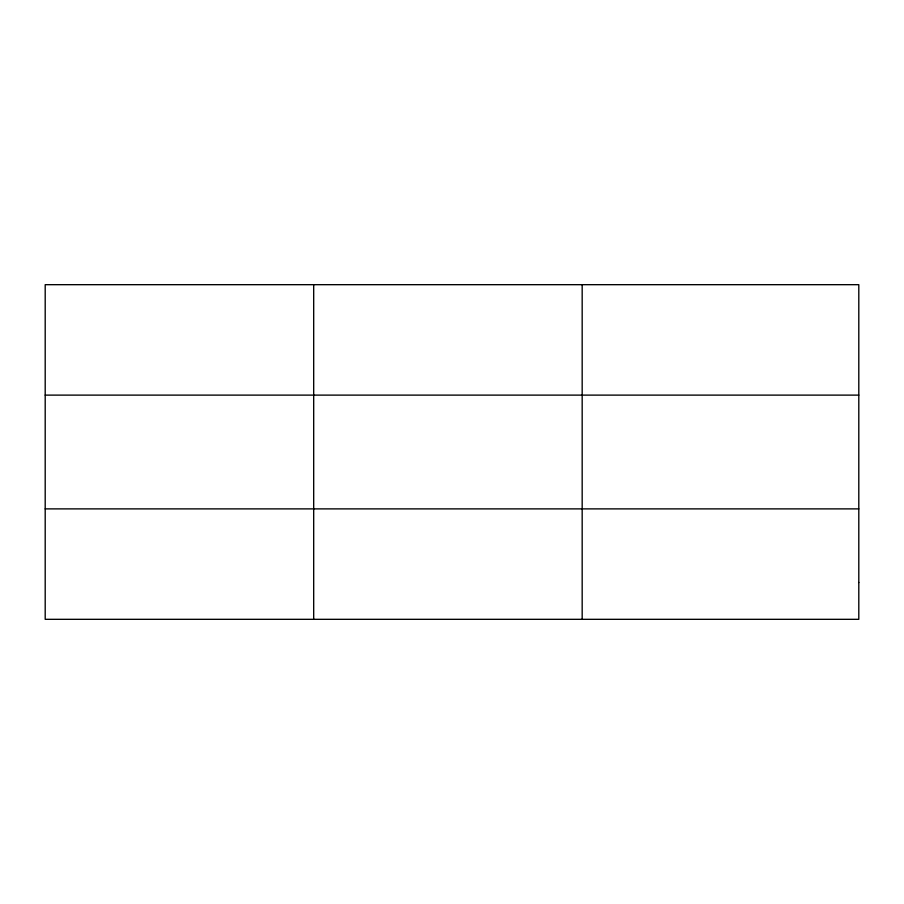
<?xml version="1.0" encoding="UTF-8"?>
<svg xmlns="http://www.w3.org/2000/svg" width="904" height="904" viewBox="0 0 904 904"><rect width="100%" height="100%" fill="white"/><g stroke="black" fill="none" stroke-linecap="round" stroke-linejoin="round"><path stroke-width="1.36" d="M313.688 284.681L313.688 619.319M582.176 284.681L582.176 619.319M45.2 395.116L858.8 395.116M45.2 508.884L858.8 508.884M858.8 582.504L858.8 619.319L45.2 619.319L45.2 284.681L858.8 284.681L858.8 582.504"/></g></svg>
